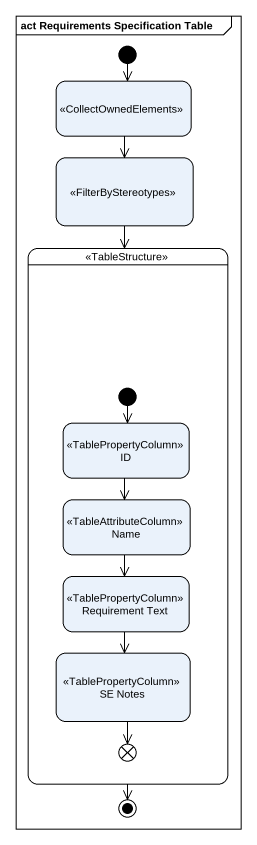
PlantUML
@startuml
mainframe act Requirements Specification Table
hide empty description
state " " as state1 <<CollectOwnedElements>>
state " " as state2 <<FilterByStereotypes>>
state " " as state3 <<TableStructure>> {
  state ID <<TablePropertyColumn>>
  state Name <<TableAttributeColumn>>
  state "Requirement Text" as Requirement_Text <<TablePropertyColumn>>
  state "SE Notes" as SE_Notes <<TablePropertyColumn>>
  state flowfinal1 <<end>>
  [*] --> ID
}
[*] --> state1
state1 --> state2
state2 --> state3
ID --> Name
Name --> Requirement_Text
Requirement_Text --> SE_Notes
SE_Notes --> flowfinal1
state3 --> [*]
@enduml
